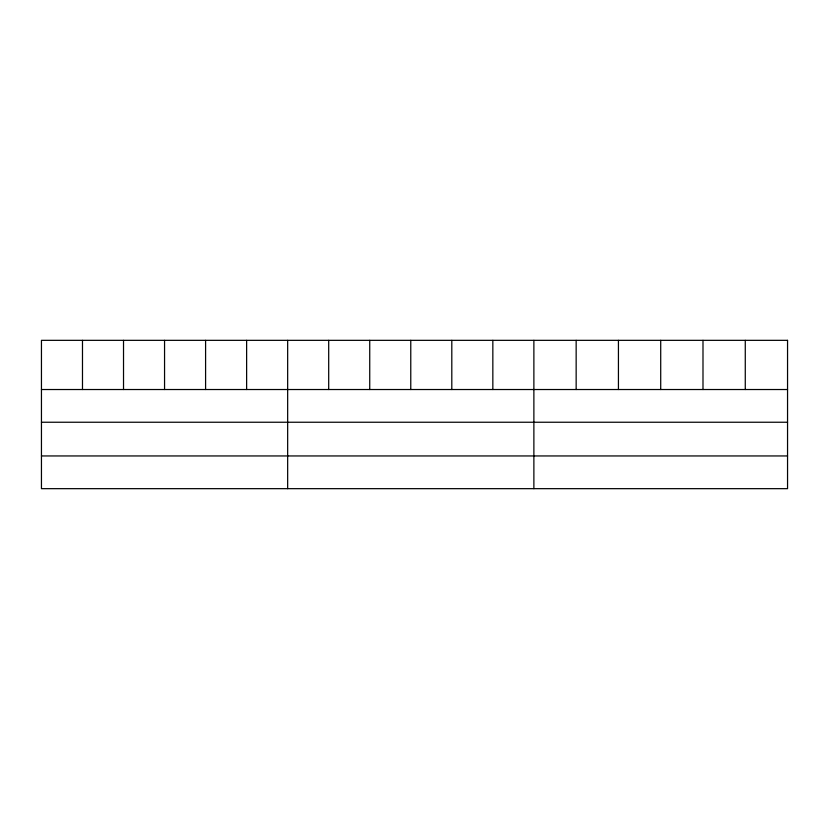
<?xml version="1.0" encoding="UTF-8"?>
<svg xmlns="http://www.w3.org/2000/svg" width="829" height="829" viewBox="0 0 829 829"><rect width="100%" height="100%" fill="white"/><g stroke="black" fill="none" stroke-linecap="round" stroke-linejoin="round"><path stroke-width="1.24" d="M41.45 389.526L787.55 389.526M41.45 422.241L787.55 422.241M41.45 455.95L787.55 455.95M745.271 340.336L745.271 389.526M702.992 340.336L702.992 389.526M660.713 340.336L660.713 389.526M618.434 340.336L618.434 389.526M576.155 340.336L576.155 389.526M533.876 340.336L533.876 488.664M492.84 340.336L492.84 389.526M451.805 340.336L451.805 389.526M410.769 340.336L410.769 389.526M369.734 340.336L369.734 389.526M328.698 340.336L328.698 389.526M287.663 340.336L287.663 488.664M246.627 340.336L246.627 389.526M205.592 340.336L205.592 389.526M164.556 340.336L164.556 389.526M123.521 340.336L123.521 389.526M82.485 340.336L82.485 389.526M787.55 340.336L41.45 340.336L41.45 488.664L787.55 488.664L787.55 340.336"/></g></svg>
